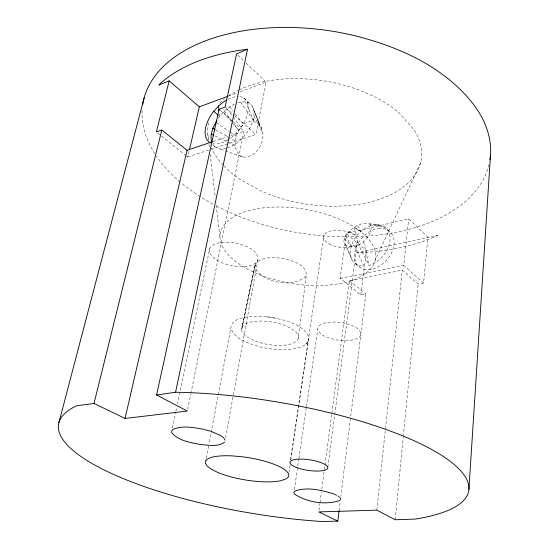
<?xml version="1.0" encoding="UTF-8"?>
<svg xmlns="http://www.w3.org/2000/svg" width="549" height="549" viewBox="0 0 549 549"><rect width="100%" height="100%" fill="white"/><g stroke="black" fill="none" stroke-linecap="round" stroke-linejoin="round"><path stroke-width="0.41" stroke-dasharray="2.75 2.06" d="M242.589 156.966C226.49 148.909 239.24 114.034 257.275 122.901C270.348 133.524 258.853 159.045 242.589 156.966L219.01 148.717M255.017 265.016L241.567 330.045L255.415 264.069L254.921 268.015C263.225 283.236 293.008 287.813 305.477 276.675L306.431 273.697C304.311 263.609 291.972 260.617 283.263 258.497C274.054 257.337 261.9 256.067 255.415 264.069L241.958 327.218M290.853 459.863L308.888 336.942C301.154 322.222 281.932 319.436 267.068 316.739L257.117 316.169L248.059 316.725C241.581 317.892 231.211 319.744 230.861 328.11L208.997 443.88M331.857 413.335L349.445 280.738L402.3 270.163L418.146 284.066L423.595 283.044L427.925 237.243L408.689 218.811L346.337 233.483L340.16 278.384L360.823 294.847L365.84 293.907L340.84 496.433M388.665 230.71C383.682 223.999 374.892 224.548 367.494 223.388C364.035 222.798 360.72 224.074 357.557 225.303C351.779 228.981 344.127 233.716 343.88 241.32L352.383 260.384M395.211 519.766L403.241 437.23M403.323 436.38L418.146 284.066M376.82 510.151L402.3 270.163M423.595 283.044L403.755 265.462L408.689 218.811M209.697 248.587L209.354 251.572C212.079 259.704 221.357 262.772 228.809 265.064A24.842 11.46 11.2 0 0 257.584 260.761L258.222 257.845C256.054 249.363 246.357 246.22 238.918 243.859A24.842 11.46 11.2 0 0 209.697 248.587L177.464 403.783M339.056 510.899L340.106 502.39M360.823 294.847L366.375 250.749L346.337 233.483M298.21 338.479A28.774 11.378 9.5 0 0 258.469 321.083A28.774 11.378 9.5 0 0 253.13 340.154A28.774 11.378 9.5 0 0 298.21 338.479L306.383 274.322M327.808 467.24L334.616 415.367M334.725 414.516L357.605 240.174M319.003 510.227L319.902 503.433M320.019 502.582L321.371 492.378M321.817 488.981L324.864 466.032M324.981 465.181L331.747 414.179M294.367 489.708L298.807 459.149M298.931 458.298L306.328 407.372M306.452 406.521L318.152 327.005A21.857 8.887 7.8 0 1 344.449 323.189C350.537 324.967 359.094 326.73 361.043 333.723L360.336 335.961A21.857 8.887 7.8 0 1 334.348 339.467C328.24 337.738 320.074 335.988 317.679 329.276M288.966 472.524L290.098 464.928M290.4 460.035L323.883 235.638M225.577 437.683L258.222 257.845M206.307 458.147L208.84 444.724M211.303 149.211L255.909 134.471L266.114 82.213L245.801 62.751M187.669 409.389L190.729 394.257M190.901 393.42L243.934 131.177L233.092 121.658M172.413 428.11L175.721 412.169M175.9 411.331L176.771 407.138M186.447 155.916L187.785 156.98L189.131 151.133M375.276 260A78.651 37.696 9.2 0 0 266.437 207.549A78.651 37.696 9.2 0 0 251.861 271.295A78.651 37.696 9.2 0 0 375.276 260L420.459 163.204M218.262 118.31C222.434 112.36 227.979 107.275 234.526 104.063M308.071 341.519C303.528 348.375 294.065 348.821 286.647 349.651C277.307 349.994 267.967 348.848 258.902 346.597C248.649 343.125 234.691 339.687 230.861 328.11M305.882 344.278L308.586 340.874M354.949 246.295L363.877 266.203A23.483 16.545 -48.6 0 1 350.701 256.184L345.17 244.387L346.254 245.684C357.879 250.31 372.147 237.6 371.124 225.721L367.494 223.388M228.075 99.28L234.855 96.768A27.999 15.722 -50.2 0 1 238.191 96.487M370.801 225.721C358.614 230.045 348.642 242.898 350.701 256.184M228.288 96.157L237.141 92.891M240.359 91.704L266.114 82.213M213.067 141.553L227.684 136.639M230.937 135.541L243.934 131.177M187.785 156.98L210.493 149.479M237.655 102.917L240.606 101.99L245.478 101.86A27.821 15.784 -50.2 0 1 253.933 110.623L261.955 129.351M226.078 148.216L223.841 148.834A27.821 15.784 -50.2 0 1 212.902 144.565M227.567 147.805L229.297 147.324A27.821 15.784 -50.2 0 0 253.981 115.983L253.933 110.623L259.835 125.474L252.396 106.307M340.16 278.384L403.755 265.462M375.873 224.761L380.587 225.193L370.328 224.829L384.609 226.998A23.483 16.545 -48.6 0 1 388.212 247.427A23.483 16.545 -48.6 0 1 369.024 265.38L358.614 244.909M266.601 316.704L274.768 318.008M215.084 135.953L227.204 141.827M227.959 142.191L235.535 145.862M215.764 129.921L227.519 136.619M228.254 137.037L235.603 141.23M349.562 231.156L356.74 235.741L354.023 227.348L360.913 231.404L357.557 225.303M216.333 122.667L229.475 131.63M230.168 132.103L236.386 136.344M157.714 133.023L185.782 155.381M349.445 280.738L365.84 293.907M212.751 145.018L215.139 147.002M355.272 263.595L359.471 267.089M220.334 110.459L232.453 121.096M225.721 107.721L233.895 114.967M234.526 115.523L255.909 134.471M243.756 98.058L249.507 103.329M237.799 55.085L243.337 60.39M344.154 238.465L351.271 246.014L345.493 235.507M223.47 112.174L231.527 121.768M232.062 122.413L238.506 130.092L233.455 123.312M229.681 106.787L233.256 111.337M235.295 113.931L243.461 124.328M227.012 108.956L232.707 116.395M233.222 117.067L240.984 127.21M224.356 111.111L231.431 120.602M240.606 101.99L254.139 121.446L245.478 101.86M253.981 115.983L263.019 133.778M363.658 241.738L369.024 265.38M207.817 134.128L208.414 139.199M209.011 144.277L209.409 147.654M210.205 154.42L215.27 197.537M216.169 205.148L220.039 238.122M219.339 113.972L219.573 116.361M239.735 96.617A27.999 15.722 -50.2 0 1 247.578 113.869A27.999 15.722 -50.2 0 1 229.063 139.178M228.35 139.645A27.999 15.722 -50.2 0 1 223.333 142.28L217.864 143.831A27.999 15.722 -50.2 0 1 213.039 143.742M489.029 164.542A175.804 102.196 9.2 0 1 441.835 217.033L438.328 218.749A175.804 102.196 9.2 0 1 216.766 206.177M212.888 204.118A175.804 102.196 9.2 0 1 201.675 197.606M200.234 196.693A175.804 102.196 9.2 0 1 181.403 183.064M180.168 182.028A175.804 102.196 9.2 0 1 156.444 156.204M154.859 153.802A175.804 102.196 9.2 0 1 142.198 109.141M223.827 165.819A107.927 62.215 9.2 0 0 240.229 179.496L260.686 190.798A107.927 62.215 9.2 0 0 384.739 197.352A107.927 62.215 9.2 0 0 413.816 129.42L398.931 112.751A107.927 62.215 9.2 0 0 239.076 89.892M223.23 165.187A107.927 62.215 9.2 0 1 211.53 148.024M208.737 139.858A107.927 62.215 9.2 0 1 209.039 121.123M219.868 103.157A107.927 62.215 9.2 0 1 224.562 98.909M228.604 95.903A107.927 62.215 9.2 0 1 238.376 90.235M437.917 235.212L436.798 235.775A177.574 100.199 9.2 0 1 357.413 252.863L437.917 235.212M379.935 228.446L374.878 229.386A23.353 16.552 -48.5 0 0 354.778 252.375A23.353 16.552 -48.5 0 0 368.07 269.717L373.203 268.914A23.353 16.552 -48.5 0 0 393.839 245.712A23.353 16.552 -48.5 0 0 379.935 228.446M329.222 244.003A17.122 8.441 7.8 0 0 357.248 242.349A17.122 8.441 7.8 0 0 335.384 230.244A17.122 8.441 7.8 0 0 329.222 244.003"/><path stroke-width="0.82" d="M468.908 489.399L490.504 154.887M156.589 394.999L175.577 392.247L247.53 49.225L236.571 53.905L225.09 107.165L219.058 109.34L156.589 394.999L187.326 411.071L125.042 418.434L94.003 403.453L76.675 405.793L75.213 406.445A207.776 56.986 9.2 0 0 110.15 472.861A207.776 56.986 9.2 0 0 322.359 521.55L337.793 521.111L339.056 510.899M189.515 149.458L199.321 106.835L227.485 96.452M125.042 418.434L187.072 150.289L212.25 141.827M94.003 403.453L161.811 129.996L187.072 150.289M199.321 106.835L169.181 80.875L156.376 131.959L161.811 129.996M211.88 142.486A27.821 15.784 -50.2 0 1 211.296 134.121L212.82 128.246L216.951 120.252M58.942 422.51L144.133 97.914M210.583 142.905A27.999 15.722 -50.2 0 1 213.753 111.296L218.557 106.005L223.91 101.64L226.682 100.069M224.637 442.192C217.582 447.291 207.735 445.054 199.603 444.347C189.865 442.357 178.363 440.772 171.762 432.681L171.713 431.027L173.113 429.373C182.515 425.276 193.385 427.534 203.157 429.208M340.009 500.427C325.509 505.396 306.905 502.445 294.237 493.867L293.845 492.378L294.813 491.081C306.905 486.668 320.664 490.003 332.667 493.524M169.181 80.875L158.798 85.033L160.226 83.62A177.574 100.199 9.2 0 1 247.53 49.225M203.988 429.421L210.48 431.185M211.111 431.363L220.643 435.529L223.766 437.93M333.222 493.702L336.592 495.219M337.793 521.111L318.777 511.929L376.82 510.151L395.211 519.766L415.188 519.073A207.776 56.986 9.2 0 0 428.707 447.888A207.776 56.986 9.2 0 0 175.577 392.247M211.296 134.121L213.568 135.219M212.82 128.246L215.03 129.502M337.861 495.967L338.898 496.584M213.753 111.296L218.276 115.235M224.109 438.507L225.117 440.202M339.694 497.27L339.927 497.682M340.407 498.197L340.449 498.595M340.517 499.267L340.558 499.665M218.557 106.005L219.024 110.788M142.761 104.31A175.804 102.196 9.2 0 1 162.154 67.692L164.995 64.933A175.804 102.196 9.2 0 1 251.655 29.571L257.605 28.871A175.804 102.196 9.2 0 1 352.643 35.205C398.855 46.418 446.049 67.383 475.139 106.533A175.804 102.196 9.2 0 1 489.962 159.759M205.964 460.419L205.353 463.178L207.337 466.266L211.722 469.477L218.186 472.627A42.266 11.248 9.4 0 0 280.635 480.739L285.652 479.064A42.266 11.248 9.4 0 0 243.008 456.864L232.412 455.896A42.266 11.248 9.4 0 0 205.964 460.419M296.597 467.501A19.153 5.339 8.5 0 0 327.554 468.613A19.153 5.339 8.5 0 0 302.568 459.136A19.153 5.339 8.5 0 0 296.597 467.501"/></g></svg>
